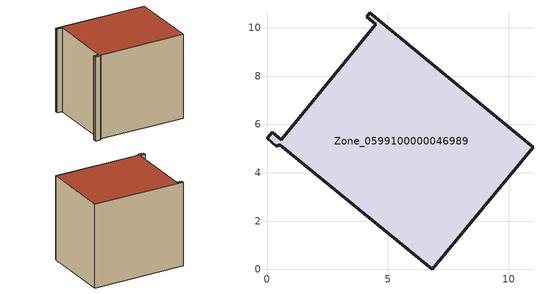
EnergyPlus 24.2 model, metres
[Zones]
Zone_0599100000046989
 floor ground (C_G): 11.01,5.06 6.84,0 0.53,5.16 0.39,5.11 0,5.42 0.21,5.67 0.59,5.36 4.51,10.14 4.13,10.45 4.26,10.62 z0
 wall outside (C_F): 6.84,0 11.01,5.06 4.26,10.62 4.13,10.45 4.51,10.14 0.59,5.36 0.21,5.67 0,5.42 0.39,5.11 0.53,5.16 6.84,0 z0:7.9
 roof outside (C_R): 0,5.42 0.39,5.11 0.53,5.16 6.84,0 11.01,5.06 4.26,10.62 4.13,10.45 4.51,10.14 0.59,5.36 0.21,5.67 z7.9
[BUILDING]
Pand.0599100000046989: North Axis=0; Terrain=City; Loads Convergence Tolerance Value=0.04; Temperature Convergence Tolerance Value=0.4; Solar Distribution=FullExterior; Maximum Number of Warmup Days=25; Minimum Number of Warmup Days=1
[Site:Location]
Rotterdam.The.Hague.AP_ZH_NLD Design_Conditions: Latitude=51.96; Longitude=4.45; Time Zone=1; Elevation=-4.5
[SITE:GROUNDTEMPERATURE:BUILDINGSURFACE]
18, 18, 18, 18, 18, 18, 18, 18, 18, 18, 18, 18
[MATERIAL] Thermal Absorptance=0.9; Solar Absorptance=0.7; Visible Absorptance=0.7
Name | Roughness | Thickness | Conductivity | Density | Specific Heat
G.TI.1946-1964 | MediumSmooth | 0.15 | 1 | 540 | 1210
F.TI.1946-1964 | Rough | 0.3 | 0.857143 | 1920 | 840
R.TI.1946-1964 | MediumRough | 0.2 | 0.277778 | 1500 | 1000
[CONSTRUCTION]
C_G: G.TI.1946-1964
C_F: F.TI.1946-1964
C_R: R.TI.1946-1964
[ZONE]
Zone_0599100000046989: Type=1; Multiplier=1; Ceiling Height=Autocalculate; Volume=Autocalculate; Floor Area=autocalculate; Part of Total Floor Area=Yes
[ZONEINFILTRATION:DESIGNFLOWRATE]
Infil_Zone_0599100000046989: Zone or ZoneList or Space or SpaceList=Zone_0599100000046989; Schedule=AlwaysOn; Design Flow Rate Calculation Method=Flow/Area; Flow Rate per Floor Area=0.003; Constant Term Coefficient=1; Temperature Term Coefficient=0; Velocity Term Coefficient=0; Velocity Squared Term Coefficient=0
[HVACTEMPLATE:ZONE:IDEALLOADSAIRSYSTEM]
Zone_0599100000046989: Maximum Heating Supply Air Temperature=50; Minimum Cooling Supply Air Temperature=13; Maximum Heating Supply Air Humidity Ratio=0.0156; Minimum Cooling Supply Air Humidity Ratio=0.0077; Heating Limit=NoLimit; Cooling Limit=NoLimit; Dehumidification Control Type=ConstantSensibleHeatRatio; Cooling Sensible Heat Ratio=0.7; Dehumidification Setpoint=60; Humidification Control Type=None; Humidification Setpoint=30; Outdoor Air Method=None; Outdoor Air Flow Rate per Person=0.00944; Outdoor Air Flow Rate per Zone Floor Area=0; Outdoor Air Flow Rate per Zone=0; Demand Controlled Ventilation Type=None; Outdoor Air Economizer Type=NoEconomizer; Heat Recovery Type=None; Sensible Heat Recovery Effectiveness=0.7; Latent Heat Recovery Effectiveness=0.65
[ZONECONTROL:THERMOSTAT]
ThermostatControl_Zone_0599100000046989: Zone or ZoneList=Zone_0599100000046989; Control Type Schedule=DualSetpointControlType; Control 1=Thermostat_Zone_0599100000046989; Temperature Difference Between Cutout And Setpoint=0
[THERMOSTATSETPOINT:DUALSETPOINT]
Thermostat_Zone_0599100000046989: Heating Setpoint Temperature Schedule=HeatingSetpoint_Zone_0599100000046989; Cooling Setpoint Temperature Schedule=CoolingSetpoint_Zone_0599100000046989
[SCHEDULE:COMPACT]
HeatingSetpoint_Zone_0599100000046989: Through: 12/31, For: AllDays, Until: 24:00, 21
CoolingSetpoint_Zone_0599100000046989: Through: 12/31, For: AllDays, Until: 24:00, 24
DualSetpointControlType: Through: 12/31, For: AllDays, Until: 24:00, 4
AlwaysOn: Through: 12/31, For: AllDays, Until: 24:00, 1
